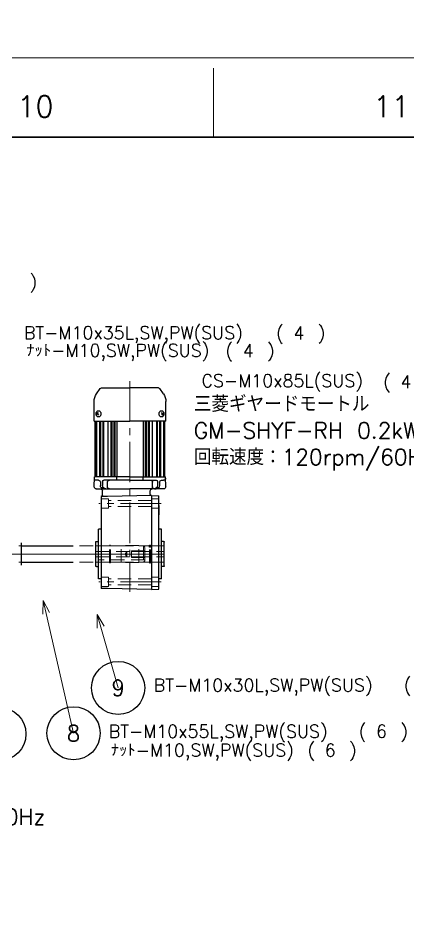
# Model space of a CAD drawing. Header units: millimetres. Extents: x 0 to 49006, y -7876 to 6995.
# Drawn here: x 15569 to 16155, y 3360 to 4726 of the extents above; entities that cross this region are included whole.
import ezdxf
from ezdxf import colors
from ezdxf.entities.mleader import LeaderData, LeaderLine
from ezdxf.enums import TextEntityAlignment as Align
from ezdxf.math import Vec2, Vec3

# ---------------------------------------------------------------- set-up
doc = ezdxf.new("R2010")
doc.units = ezdxf.units.MM
doc.header["$LTSCALE"] = 3.2
doc.linetypes.add('CENTER2', pattern=[28.575, 19.05, -3.175, 3.175, -3.175])
doc.linetypes.add('HIDDEN', pattern=[9.525, 6.35, -3.175])
for name, color, linetype, lineweight in [('04_HIDDEN', 2, 'HIDDEN', 13), ('05_CENTER', 4, 'CENTER2', 13), ('07_TEXT', 3, 'Continuous', 13), ('08_DIM', 3, 'Continuous', 13), ('90_FRAME', 5, 'Continuous', 35)]:
    doc.layers.add(name, color=color, linetype=linetype, lineweight=lineweight)
doc.layers.add('10_DRAFT', color=8, linetype='Continuous', lineweight=0, plot=False)
doc.layers.add('91_BLANK', color=5, linetype='Continuous', lineweight=0, plot=False)
doc.styles.add('KSS_TXT', font='txt.shx', dxfattribs={"bigfont": 'extfont2.shx'})
doc.styles.get("Standard").update_dxf_attribs({"font": 'txt.shx', "bigfont": 'extfont2.shx'})

# ---------------------------------------------------------------- blocks, each defined once
blk = doc.blocks.new('AM_BALLOON1')
at = {"transparency": 16777216}
blk.add_circle((0, 0), 5, dxfattribs=at)
blk.add_attdef('B_NUMBER', text='', height=3, dxfattribs=at).set_placement((0, 0), align=Align.MIDDLE_CENTER)
blk = doc.blocks.new('_Open30')
at = {"color": 0, "linetype": 'ByBlock', "lineweight": -2}
for p, q in [((-1, 0.268), (0, 0)), ((0, 0), (-1, -0.268)), ((0, 0), (-1, 0))]:
    blk.add_line(p, q, dxfattribs=at)
blk = doc.blocks.new('A$C0973135B_1_1')
at = {"color": 0}
for p, q in [((-1130, 50), (-1143, 17.5)), ((-1090, -50), (-1130, 50)), ((-1050, 50), (-1063, 17.5)), ((-1010, -50), (-1050, 50)), ((-970, 50), (-983, 17.5)), ((-930, -50), (-970, 50)), ((-890, 50), (-903, 17.5)), ((-850, -50), (-890, 50)), ((-810, 50), (-823, 17.5)), ((-770, -50), (-810, 50)), ((-730, 50), (-743, 17.5)), ((-690, -50), (-730, 50)), ((-650, 50), (-663, 17.5)), ((-610, -50), (-650, 50)), ((-570, 50), (-583, 17.5)), ((-530, -50), (-570, 50)), ((-490, 50), (-503, 17.5)), ((-450, -50), (-490, 50)), ((-410, 50), (-423, 17.5)), ((-370, -50), (-410, 50)), ((-330, 50), (-343, 17.5)), ((-310, 0), (-330, 50)), ((-1200, 15.5), (-1198, 17.5)), ((-1200, -15.5), (-1200, 15.5)), ((-1198, 17.5), (-1198, -17.5)), ((-1090, -17.5), (-1130, 17.5)), ((-1010, -17.5), (-1050, 17.5)), ((-930, -17.5), (-970, 17.5)), ((-850, -17.5), (-890, 17.5)), ((-770, -17.5), (-810, 17.5)), ((-690, -17.5), (-730, 17.5)), ((-610, -17.5), (-650, 17.5)), ((-530, -17.5), (-570, 17.5)), ((-450, -17.5), (-490, 17.5)), ((-370, -17.5), (-410, 17.5)), ((-310, 0), (-330, 17.5)), ((-317, 17.5), (-281, 17.5)), ((-281, 17.5), (-280, 16.5)), ((-281, 17.5), (-281, -17.5)), ((-280, 16.5), (-280, -16.5)), ((-1170, -17.5), (-1190, 0)), ((-280, 12.5), (-62, 12.5)), ((-60, 10.5), (-62, 12.5)), ((-62, 12.5), (-62, -12.5)), ((-60, -10.5), (-60, 10.5)), ((-1170, -50), (-1190, 0)), ((-280, -12.5), (-62, -12.5)), ((-62, -12.5), (-60, -10.5)), ((-1200, -15.5), (-1198, -17.5)), ((-1157, -17.5), (-1170, -50)), ((-1077, -17.5), (-1090, -50)), ((-997, -17.5), (-1010, -50)), ((-917, -17.5), (-930, -50)), ((-837, -17.5), (-850, -50)), ((-757, -17.5), (-770, -50)), ((-677, -17.5), (-690, -50)), ((-597, -17.5), (-610, -50)), ((-517, -17.5), (-530, -50)), ((-437, -17.5), (-450, -50)), ((-357, -17.5), (-370, -50)), ((-370, -17.5), (-281, -17.5)), ((-280, -16.5), (-281, -17.5))]:
    blk.add_line(p, q, dxfattribs=at)
for points in [[(-1165, 17.5), (-1198, 17.5)], [(-1130, 17.5), (-1197, 17.5)], [(-1050, 17.5), (-1117, 17.5)], [(-970, 17.5), (-1037, 17.5)], [(-890, 17.5), (-957, 17.5)], [(-810, 17.5), (-877, 17.5)], [(-730, 17.5), (-797, 17.5)], [(-650, 17.5), (-717, 17.5)], [(-570, 17.5), (-637, 17.5)], [(-490, 17.5), (-557, 17.5)], [(-410, 17.5), (-477, 17.5)], [(-330, 17.5), (-397, 17.5)], [(-1198, -17.5), (-1183, -17.5)], [(-1170, -17.5), (-1103, -17.5)], [(-1090, -17.5), (-1023, -17.5)], [(-1010, -17.5), (-943, -17.5)], [(-930, -17.5), (-863, -17.5)], [(-850, -17.5), (-783, -17.5)], [(-770, -17.5), (-703, -17.5)], [(-690, -17.5), (-623, -17.5)], [(-610, -17.5), (-543, -17.5)], [(-530, -17.5), (-463, -17.5)], [(-450, -17.5), (-383, -17.5)]]:
    blk.add_lwpolyline(points, dxfattribs=at)
at = {"layer": '04_HIDDEN'}
for p, q in [((-87, 4), (-89.3, 0)), ((-89.3, 0), (-87, -4)), ((-60, 4), (-87, 4)), ((-87, -4), (-87, 4)), ((-60, 5), (-80, 5)), ((-80, -5), (-80, 5)), ((-60, -8.5), (-130, -8.5)), ((-130, -12.5), (-130, -8.5)), ((-60, -4), (-87, -4)), ((-60, -5), (-80, -5))]:
    blk.add_line(p, q, dxfattribs=at)
at = {"layer": '10_DRAFT'}
blk.add_line((-1205.6, 0), (-55, 0), dxfattribs=at)
blk = doc.blocks.new('RTWS25b_1_1')
at = {"color": 0}
for points in [[(0, 13.5), (-1.2, 13.5), (-1.2, 10.5), (0, 10.5)], [(0, -13.5), (-1.2, -13.5), (-1.2, -10.5), (0, -10.5)]]:
    blk.add_lwpolyline(points, close=True, dxfattribs=at)
at = {"layer": '10_DRAFT'}
blk.add_line((0, 0), (-1.2, 0), dxfattribs=at)
blk = doc.blocks.new('GM-SHYF-RH 0.2kW、1／30、200V、60Hzb_1_1')
at = {"color": 0}
for p, q in [((-241.3, 101.8), (-248.9, 96.5)), ((-200, 105.5), (-229.5, 105.5)), ((-213, 101.8), (-211, 100.6)), ((-211, 100.6), (-213, 99)), ((-209, 101.8), (-211, 100.6)), ((-211, 100.6), (-209, 99)), ((-200, 105.5), (-200, 51.5)), ((-116, 104), (-200, 104)), ((-200, 102.5), (-116, 102.5)), ((-200, 102), (-116, 102)), ((-200, 97.6), (-116, 97.6)), ((-200, 96), (-116, 96)), ((-100.5, 105.2), (-116, 104.9)), ((-116, 51.5), (-116, 105)), ((-111, 99), (-111, 102)), ((-108, 96), (-103, 96)), ((-98, 102.3), (-98, 85)), ((-98, 102.3), (-98, 51.5)), ((37.5, 99), (-37.5, 99)), ((-37.5, 95), (-37.5, 99)), ((-19, 102), (-19, 99)), ((18, 103), (-18, 103)), ((19, 102), (19, 99)), ((37.5, 95), (37.5, 99)), ((-250, 94.3), (-250, 51.5)), ((-200.2, 91.5), (-116, 91.5)), ((-200, 92.5), (-116, 92.5)), ((-200, 84.8), (-116, 84.8)), ((-111, 51.5), (-111, 90.9)), ((-109, 92.9), (-103, 92.9)), ((-101, 85.4), (-108, 85.4)), ((-98, 88.4), (-98, 91)), ((-88.8, 93), (-95, 93)), ((-88, 19), (-86.8, 85.5)), ((-86.8, 95), (0, 95)), ((-86.8, 85.5), (-86.8, 95)), ((0, 95), (52, 95)), ((52, 85.5), (52, 95)), ((53.2, 19), (52, 85.5)), ((-200, 80.3), (-116, 80.3)), ((-200, 78.8), (-116, 78.8)), ((-200, 75.7), (-116, 75.7)), ((-200, 74.3), (-116, 74.3)), ((-200, 71.5), (-116, 71.5)), ((-111, 71.5), (-116, 71.5)), ((-250, 8.7), (-250, 51.5)), ((-200, -2.5), (-200, 51.5)), ((-116, 51.5), (-116, -2)), ((-111, 51.5), (-111, 12.1)), ((-98, 0.7), (-98, 51.5)), ((-200, 31.5), (-116, 31.5)), ((-200, 28.7), (-116, 28.7)), ((-111, 31.5), (-116, 31.5)), ((-200, 27.3), (-116, 27.3)), ((-200, 24.2), (-116, 24.2)), ((-200, 22.7), (-116, 22.7)), ((-200, 18.2), (-116, 18.2)), ((-101, 17.6), (-108, 17.6)), ((-98, 14.6), (-98, 12)), ((-90, 21), (-95, 21)), ((-88, 19), (53.2, 19)), ((-88, 19), (-87.8, 8)), ((53.2, 19), (53, 8)), ((-241.3, 1.2), (-248.9, 6.5)), ((-211, 2.4), (-213, 4)), ((-213, 1.2), (-211, 2.4)), ((-211, 2.4), (-209, 4)), ((-209, 1.2), (-211, 2.4)), ((-200.2, 11.5), (-116, 11.5)), ((-200, 10.5), (-116, 10.5)), ((-200, 7), (-116, 7)), ((-200, 5.4), (-116, 5.4)), ((-200, 1), (-116, 1)), ((-200, 0.5), (-116, 0.5)), ((-111, 4), (-111, 1)), ((-109, 10.1), (-103, 10.1)), ((-108, 7), (-103, 7)), ((-98, 0.7), (-98, 7)), ((53, 8), (-87.8, 8)), ((-73.1, 8), (-59.1, 8)), ((-37.5, 4), (-37.5, 8)), ((37.5, 4), (-37.5, 4)), ((-19, 1), (-19, 4)), ((18, 0), (-18, 0)), ((19, 1), (19, 4)), ((37.5, 4), (37.5, 8)), ((-200, -2.5), (-229.5, -2.5)), ((-116, -1), (-200, -1)), ((-100.5, -2.2), (-116, -1.9))]:
    blk.add_line(p, q, dxfattribs=at)
for points in [[(-206.3, 98.8), (-206.4, 99.5), (-206.7, 100.2), (-207.1, 100.8), (-207.7, 101.4), (-208.4, 101.8), (-209.2, 102.2), (-210.1, 102.4), (-211, 102.4), (-211.9, 102.4), (-212.8, 102.2), (-213.6, 101.8), (-214.3, 101.4), (-214.9, 100.8), (-215.3, 100.2), (-215.6, 99.5), (-215.7, 98.8), (-215.6, 98.1), (-215.3, 97.4), (-214.9, 96.8), (-214.3, 96.3), (-213.6, 95.8), (-212.8, 95.5), (-211.9, 95.3), (-211, 95.2), (-210.1, 95.3), (-209.2, 95.5), (-208.4, 95.8), (-207.7, 96.3), (-207.1, 96.8), (-206.7, 97.4), (-206.4, 98.1)], [(-206.3, 4.2), (-206.4, 4.9), (-206.7, 5.6), (-207.1, 6.2), (-207.7, 6.7), (-208.4, 7.2), (-209.2, 7.5), (-210.1, 7.7), (-211, 7.8), (-211.9, 7.7), (-212.8, 7.5), (-213.6, 7.2), (-214.3, 6.7), (-214.9, 6.2), (-215.3, 5.6), (-215.6, 4.9), (-215.7, 4.2), (-215.6, 3.5), (-215.3, 2.8), (-214.9, 2.2), (-214.3, 1.6), (-213.6, 1.2), (-212.8, 0.8), (-211.9, 0.6), (-211, 0.6), (-210.1, 0.6), (-209.2, 0.8), (-208.4, 1.2), (-207.7, 1.6), (-207.1, 2.2), (-206.7, 2.8), (-206.4, 3.5)]]:
    blk.add_lwpolyline(points, close=True, dxfattribs=at)
for centre, radius, start, end in [((-247.4, 94.3), 2.6, 125, 180), ((-229.5, 84.9), 20.6, 90, 125), ((-114, 102), 3, 0, 91), ((-108, 99), 3, 180, 270), ((-103, 91), 5, 0, 90), ((-101, 102.3), 3, 0, 91), ((-101, 102.3), 3, 0, 91), ((-95, 96), 3, 180, 270), ((-18, 102), 1, 90, 180), ((18, 102), 1, 0, 90), ((-109, 90.9), 2, 90, 180), ((-108, 82.4), 3, 90, 180), ((-103, 87.9), 5, 0, 90), ((-101, 82.4), 3, 0, 90), ((-88.8, 95), 2, 270, 0), ((-108, 20.6), 3, 180, 270), ((-103, 15.1), 5, 270, 0), ((-101, 20.6), 3, 270, 0), ((-95, 18), 3, 90, 180), ((-90, 19), 2, 0, 90), ((-247.4, 8.7), 2.6, 180, 235), ((-229.5, 18.1), 20.6, 235, 270), ((-114, 1), 3, 269, 0), ((-109, 12.1), 2, 180, 270), ((-108, 4), 3, 90, 180), ((-103, 12), 5, 270, 0), ((-101, 0.7), 3, 269, 0), ((-101, 0.7), 3, 269, 0), ((-18, 1), 1, 180, 270), ((18, 1), 1, 270, 0)]:
    blk.add_arc(centre, radius, start, end, dxfattribs=at)
at = {"layer": '04_HIDDEN', "color": 0}
for p, q in [((-12.5, 82.4), (-12.5, 103)), ((-4, 103), (-4, 0)), ((4, 103), (4, 0)), ((12.5, 82.4), (12.5, 103)), ((-83, 95), (-83, 84)), ((-69, 84), (-83, 84)), ((-80.5, 19), (-80.5, 84)), ((-71.5, 19), (-71.5, 84)), ((-69, 95), (-69, 84)), ((-13.5, 81), (-13.5, 82.4)), ((13.5, 82.4), (-13.5, 82.4)), ((13.5, 81), (13.5, 82.4)), ((35, 95), (35, 84)), ((49, 84), (35, 84)), ((37.5, 19), (37.5, 84)), ((46.5, 19), (46.5, 84)), ((49, 95), (49, 84)), ((13.5, 81), (-13.5, 81)), ((-12.5, 65), (-12.5, 81)), ((12.5, 65), (12.5, 81)), ((13, 65), (-13, 65)), ((-13, 38), (-13, 65)), ((13, 38), (13, 65)), ((13, 38), (-13, 38)), ((-12.5, 22), (-12.5, 38)), ((12.5, 22), (12.5, 38)), ((-83, 8), (-83, 19)), ((-69, 19), (-83, 19)), ((-69, 8), (-69, 19)), ((-13.5, 20.6), (-13.5, 22)), ((13.5, 22), (-13.5, 22)), ((13.5, 20.6), (-13.5, 20.6)), ((-12.5, 0), (-12.5, 20.6)), ((12.5, 0), (12.5, 20.6)), ((13.5, 20.6), (13.5, 22)), ((35, 8), (35, 19)), ((49, 19), (35, 19)), ((49, 8), (49, 19))]:
    blk.add_line(p, q, dxfattribs=at)
at = {"layer": '05_CENTER', "color": 0}
for p, q in [((-76, 4.7), (-76, 98.3)), ((0, 0), (0, 103)), ((42, 4.7), (42, 98.3)), ((-260.4, 51.5), (57, 51.5))]:
    blk.add_line(p, q, dxfattribs=at)
blk = doc.blocks.new('A$C67D316AB_1_1')
at = {"color": 4, "xscale": -1, "rotation": 90}
blk.add_blockref('GM-SHYF-RH 0.2kW、1／30、200V、60Hzb_1_1', (260, 0), dxfattribs=at)
at = {"color": 4, "rotation": 180}
blk.add_blockref('RTWS25b_1_1', (238, 0), dxfattribs=at)
blk = doc.blocks.new('*U254')
at = {"layer": '07_TEXT', "color": 0, "style": 'KSS_TXT'}
for s, p in [('(', (60.59, 1.01)), (')', (70.36, 1.01))]:
    blk.add_text(s, height=3, dxfattribs=at).set_placement(p)
blk.add_attdef('補助材料名', (1.87, 1), '', height=3, dxfattribs=at)
blk.add_attdef('個数', text='', height=3, dxfattribs=at).set_placement((65.96, 1.01), align=Align.CENTER)
blk = doc.blocks.new('*U256')
at = {"layer": '07_TEXT', "color": 0, "style": 'KSS_TXT'}
for s, p in [('(', (48.08, 1)), (')', (57.85, 1))]:
    blk.add_text(s, height=3, dxfattribs=at).set_placement(p)
blk.add_attdef('補助材料名', (1.87, 1), '', height=3, dxfattribs=at)
blk.add_attdef('個数', text='', height=3, dxfattribs=at).set_placement((53.44, 1), align=Align.CENTER)
blk = doc.blocks.new('_OPEN')
at = {"color": 0, "linetype": 'ByBlock'}
for p, q in [((-1, 0.167), (0, 0)), ((0, 0), (-1, -0.167)), ((0, 0), (-1, 0))]:
    blk.add_line(p, q, dxfattribs=at)
blk = doc.blocks.new('*U260')
at = {"layer": '07_TEXT', "color": 0, "style": 'KSS_TXT'}
for s, p in [('(', (44.54, 0.75)), (')', (54.31, 0.75))]:
    blk.add_text(s, height=3, dxfattribs=at).set_placement(p)
blk.add_attdef('補助材料名', (1.87, 1), '', height=3, dxfattribs=at)
blk.add_attdef('個数', text='', height=3, dxfattribs=at).set_placement((49.91, 0.75), align=Align.CENTER)
blk = doc.blocks.new('*U264')
at = {"layer": '07_TEXT', "color": 0, "style": 'KSS_TXT'}
for s, p in [('(', (44.94, 0.95)), (')', (54.71, 0.95))]:
    blk.add_text(s, height=3, dxfattribs=at).set_placement(p)
blk.add_attdef('補助材料名', (1.87, 1), '', height=3, dxfattribs=at)
blk.add_attdef('個数', text='', height=3, dxfattribs=at).set_placement((50.31, 0.95), align=Align.CENTER)
blk = doc.blocks.new('*U270')
at = {"layer": '07_TEXT', "color": 0, "style": 'KSS_TXT'}
for s, p in [('(', (48.65, 0.93)), (')', (58.41, 0.93))]:
    blk.add_text(s, height=3, dxfattribs=at).set_placement(p)
blk.add_attdef('補助材料名', (1.87, 1), '', height=3, dxfattribs=at)
blk.add_attdef('個数', text='', height=3, dxfattribs=at).set_placement((54.01, 0.93), align=Align.CENTER)
blk = doc.blocks.new('*U271')
at = {"layer": '07_TEXT', "color": 0, "style": 'KSS_TXT'}
for s, p in [('(', (61.12, 0.95)), (')', (70.89, 0.95))]:
    blk.add_text(s, height=3, dxfattribs=at).set_placement(p)
blk.add_attdef('補助材料名', (1.87, 1), '', height=3, dxfattribs=at)
blk.add_attdef('個数', text='', height=3, dxfattribs=at).set_placement((66.48, 0.95), align=Align.CENTER)

msp = doc.modelspace()

# ---------------------------------------------------------------- linework, layer by layer
at = {"color": 4}
msp.add_line((15573.51, 3936.526), (15573.51, 3902.526), dxfattribs=at)
for p, q in [((15573.51, 3932.026), (15651.71, 3932.026)), ((15573.51, 3907.026), (15651.71, 3907.026))]:
    msp.add_line(p, q)
at = {"layer": '90_FRAME', "color": 4, "lineweight": 13}
msp.add_line((15862.7, 4546.916), (15862.7, 4650.612), dxfattribs=at)
at = {"layer": '90_FRAME'}
msp.add_lwpolyline([(10615.259, 106.485), (16826.403, 106.485), (16826.403, 4546.916), (10615.259, 4546.916)], close=True, dxfattribs=at)
at = {"layer": '91_BLANK'}
msp.add_lwpolyline([(10304.492, 3.253), (16930.099, 3.253), (16930.099, 4666.612), (10304.492, 4666.612)], close=True, dxfattribs=at)

# ---------------------------------------------------------------- block references
msp.add_blockref('A$C67D316AB_1_1', (15528.71, 3919.526))
at = {"layer": '04_HIDDEN'}
msp.add_blockref('A$C0973135B_1_1', (15819.41, 3919.526), dxfattribs=at)
at = {"layer": '08_DIM', "color": 15}
for name, p, xscale, yscale, zscale, values in [('*U264', (15235.857, 4313.405), 6.4, 6.4, 6.4, {'補助材料名': 'CS-M12x40L(SUS)', '個数': '1'}), ('*U271', (15565.721, 4236.584), 6.4, 6.4, 6.4, {'補助材料名': 'BT-M10x35L,SW,PW(SUS)', '個数': '4'}), ('*U270', (15569.296, 4210.009), 6.4, 6.4, 6.4, {'補助材料名': 'ﾅｯﾄ-M10,SW,PW(SUS)', '個数': '4'}), ('*U260', (15832.841, 4164.387), 6.39999999999984, 6.39999999999984, 6.39999999999984, {'補助材料名': 'CS-M10x85L(SUS)', '個数': '4'}), ('*U254', (15760.992, 3706.163), 6.4, 6.4, 6.4, {'補助材料名': 'BT-M10x30L,SW,PW(SUS)', '個数': '1'}), ('*U254', (15693.33, 3636.652), 6.4, 6.4, 6.4, {'補助材料名': 'BT-M10x55L,SW,PW(SUS)', '個数': '6'}), ('*U256', (15696.364, 3608.355), 6.4, 6.4, 6.4, {'補助材料名': 'ﾅｯﾄ-M10,SW,PW(SUS)', '個数': '6'})]:
    msp.add_blockref(name, p, dxfattribs=dict(at, xscale=xscale, yscale=yscale, zscale=zscale)).add_auto_attribs(values)

# ---------------------------------------------------------------- texts
at = {"layer": '07_TEXT', "color": 4, "char_height": 24, "attachment_point": 1, "style": 'KSS_TXT'}
for s, insert, width in [('三菱ギヤードモートル\\PGM-SHYF-RH 0.2kW、1／15、440V、60Hz\\P回転速度：120rpm/60Hz', (15833.341, 4157.435), 1201.5157), ('三菱ギヤードモートル\\PGM-SHYF-RH 0.4kW、1／120、440V、60Hz\\P回転速度：15rpm/60Hz', (14921.098, 3575.819), 917.01573)]:
    msp.add_mtext(s, dxfattribs=dict(at, insert=insert, width=width))
at = {"layer": '90_FRAME', "color": 0, "lineweight": 13, "style": 'KSS_TXT'}
for s, p in [('10', (15594.967, 4567.57)), ('11', (16130.434, 4567.57))]:
    msp.add_text(s, height=32, dxfattribs=at).set_placement(p, align=Align.BOTTOM_CENTER)

# ---------------------------------------------------------------- leaders
at = {"layer": '08_DIM'}
ml = msp.add_multileader_block('Standard', dxfattribs=at)
ml.set_content('AM_BALLOON1', color=256, scale=10)
ml.set_attribute('B_NUMBER', 'H', width=0)
ml.set_leader_properties(color=256, linetype='ByLayer', lineweight=-1)
ml.set_arrow_properties(name='OPEN')
ml.build(insert=Vec2(0, 0))
ml.multileader.update_dxf_attribs({"leader_type": 0, "has_dogleg": 0, "text_right_attachment_type": 6, "dogleg_length": 0, "arrow_head_size": 20, "scale": 10, "block_connection_type": 1})
ctx = ml.context
ctx.base_point, ctx.scale, ctx.char_height, ctx.arrow_head_size, ctx.landing_gap_size, ctx.plane_origin = Vec3(34758.24, 4676.115), 10, 40, 20, 20, Vec3(34837.832, 4676.156)
ctx.right_attachment, ctx.attachment_type = 6, 1
notes = []
notes.append((ctx, [(0, (0, 0, 0), (0, 0), (1, 0), 1, [])]))
ctx.block.insert = Vec3(34758.24, 4676.115)
ml = msp.add_multileader_block('Standard', dxfattribs=at)
ml.set_content('AM_BALLOON1', color=256, scale=10)
ml.set_attribute('B_NUMBER', 'G', width=0)
ml.set_leader_properties(color=256, linetype='ByLayer', lineweight=-1)
ml.set_arrow_properties(name='OPEN')
ml.build(insert=Vec2(0, 0))
ml.multileader.update_dxf_attribs({"leader_type": 0, "has_dogleg": 0, "text_right_attachment_type": 6, "dogleg_length": 0, "arrow_head_size": 20, "scale": 10, "block_connection_type": 1})
ctx = ml.context
ctx.base_point, ctx.scale, ctx.char_height, ctx.arrow_head_size, ctx.landing_gap_size, ctx.plane_origin = Vec3(34758.24, 4537.505), 10, 40, 20, 20, Vec3(34837.832, 4537.546)
ctx.right_attachment, ctx.attachment_type = 6, 1
notes.append((ctx, [(0, (0, 0, 0), (0, 0), (1, 0), 1, [])]))
ctx.block.insert = Vec3(34758.24, 4537.505)
ml = msp.add_multileader_block('Standard', dxfattribs=at)
ml.set_content('AM_BALLOON1', color=256, scale=10)
ml.set_attribute('B_NUMBER', 'F', width=0)
ml.set_leader_properties(color=256, linetype='ByLayer', lineweight=-1)
ml.set_arrow_properties(name='OPEN')
ml.build(insert=Vec2(0, 0))
ml.multileader.update_dxf_attribs({"leader_type": 0, "has_dogleg": 0, "text_right_attachment_type": 6, "dogleg_length": 0, "arrow_head_size": 20, "scale": 10, "block_connection_type": 1})
ctx = ml.context
ctx.base_point, ctx.scale, ctx.char_height, ctx.arrow_head_size, ctx.landing_gap_size, ctx.plane_origin = Vec3(34758.24, 4398.895), 10, 40, 20, 20, Vec3(34837.832, 4398.936)
ctx.right_attachment, ctx.attachment_type = 6, 1
notes.append((ctx, [(0, (0, 0, 0), (0, 0), (1, 0), 1, [])]))
ctx.block.insert = Vec3(34758.24, 4398.895)
ml = msp.add_multileader_block('Standard', dxfattribs=at)
ml.set_content('AM_BALLOON1', color=256, scale=10)
ml.set_attribute('B_NUMBER', 'E', width=0)
ml.set_leader_properties(color=256, linetype='ByLayer', lineweight=-1)
ml.set_arrow_properties(name='OPEN')
ml.build(insert=Vec2(0, 0))
ml.multileader.update_dxf_attribs({"leader_type": 0, "has_dogleg": 0, "text_right_attachment_type": 6, "dogleg_length": 0, "arrow_head_size": 20, "scale": 10, "block_connection_type": 1})
ctx = ml.context
ctx.base_point, ctx.scale, ctx.char_height, ctx.arrow_head_size, ctx.landing_gap_size, ctx.plane_origin = Vec3(34758.24, 4260.285), 10, 40, 20, 20, Vec3(34837.832, 4260.325)
ctx.right_attachment, ctx.attachment_type = 6, 1
notes.append((ctx, [(0, (0, 0, 0), (0, 0), (1, 0), 1, [])]))
ctx.block.insert = Vec3(34758.24, 4260.285)
ml = msp.add_multileader_block('Standard', dxfattribs=at)
ml.set_content('AM_BALLOON1', color=256, scale=8)
ml.set_attribute('B_NUMBER', 'A', width=0)
ml.set_leader_properties(color=256, linetype='ByLayer', lineweight=-1)
ml.set_arrow_properties(name='OPEN')
ml.build(insert=Vec2(0, 0))
ml.multileader.update_dxf_attribs({"leader_type": 0, "has_dogleg": 0, "text_right_attachment_type": 6, "dogleg_length": 0, "arrow_head_size": 16, "scale": 8, "block_connection_type": 1})
ctx = ml.context
ctx.base_point, ctx.scale, ctx.char_height, ctx.arrow_head_size, ctx.landing_gap_size, ctx.plane_origin = Vec3(16285.384, 4170.23), 8, 32, 16, 16, Vec3(16285.384, 4170.23)
ctx.right_attachment, ctx.attachment_type = 6, 1
notes.append((ctx, [(0, (0, 0, 0), (0, 0), (1, 0), 1, [])]))
ctx.block.insert = Vec3(16285.384, 4170.23)
ml = msp.add_multileader_block('Standard', dxfattribs=at)
ml.set_content('AM_BALLOON1', color=256, scale=8)
ml.set_attribute('B_NUMBER', 'H', width=0)
ml.set_leader_properties(color=256, linetype='ByLayer', lineweight=-1)
ml.set_arrow_properties(name='OPEN30')
ml.build(insert=Vec2(0, 0))
ml.multileader.update_dxf_attribs({"has_dogleg": 0, "text_right_attachment_type": 6, "dogleg_length": 0, "arrow_head_size": 20, "scale": 8, "block_connection_type": 1})
ctx = ml.context
ctx.base_point, ctx.scale, ctx.char_height, ctx.arrow_head_size, ctx.landing_gap_size, ctx.plane_origin = Vec3(15540.756, 3648.63), 8, 32, 20, 16, Vec3(15561.56, 3842.274)
ctx.right_attachment, ctx.attachment_type = 6, 1
notes.append((ctx, [(0, (1, 1, 0), (15540.756, 3648.63), (1, 0), 0, [(0, [(15470.276, 3907.825)], 0, [])])]))
ctx.block.insert = Vec3(15540.756, 3648.63)
ml = msp.add_multileader_block('Standard', dxfattribs=at)
ml.set_content('AM_BALLOON1', color=256, scale=8)
ml.set_attribute('B_NUMBER', '8', width=0)
ml.set_leader_properties(color=256, linetype='ByLayer', lineweight=-1)
ml.set_arrow_properties(name='OPEN30')
ml.build(insert=Vec2(0, 0))
ml.multileader.update_dxf_attribs({"has_dogleg": 0, "text_right_attachment_type": 6, "dogleg_length": 0, "arrow_head_size": 20, "scale": 8, "block_connection_type": 1})
ctx = ml.context
ctx.base_point, ctx.scale, ctx.char_height, ctx.arrow_head_size, ctx.landing_gap_size, ctx.plane_origin = Vec3(15652.313, 3649.709), 8, 32, 20, 16, Vec3(15606.71, 3874.595)
ctx.right_attachment, ctx.attachment_type = 6, 1
notes.append((ctx, [(0, (1, 1, 0), (15652.313, 3649.709), (1, 0), 0, [(0, [(15606.71, 3849.626)], 0, [])])]))
ctx.block.insert = Vec3(15652.313, 3649.709)
ml = msp.add_multileader_block('Standard', dxfattribs=at)
ml.set_content('AM_BALLOON1', color=256, scale=8)
ml.set_attribute('B_NUMBER', '9', width=0)
ml.set_leader_properties(color=256, linetype='ByLayer', lineweight=-1)
ml.set_arrow_properties(name='OPEN30')
ml.build(insert=Vec2(0, 0))
ml.multileader.update_dxf_attribs({"has_dogleg": 0, "text_right_attachment_type": 6, "dogleg_length": 0, "arrow_head_size": 20, "scale": 8, "block_connection_type": 1})
ctx = ml.context
ctx.base_point, ctx.scale, ctx.char_height, ctx.arrow_head_size, ctx.landing_gap_size, ctx.plane_origin = Vec3(15719.397, 3717.954), 8, 32, 20, 16, Vec3(15687.71, 3862.526)
ctx.right_attachment, ctx.attachment_type = 6, 1
notes.append((ctx, [(0, (1, 1, 0), (15719.397, 3717.954), (1, 0), 0, [(0, [(15687.71, 3828.526)], 0, [])])]))
ctx.block.insert = Vec3(15719.397, 3717.954)
ml = msp.add_multileader_block('Standard', dxfattribs=at)
ml.set_content('AM_BALLOON1', color=256, scale=10)
ml.set_attribute('B_NUMBER', 'T', width=0)
ml.set_leader_properties(color=256, linetype='ByLayer', lineweight=-1)
ml.set_arrow_properties(name='OPEN')
ml.build(insert=Vec2(0, 0))
ml.multileader.update_dxf_attribs({"leader_type": 0, "has_dogleg": 0, "text_right_attachment_type": 6, "dogleg_length": 0, "arrow_head_size": 20, "scale": 10, "block_connection_type": 1})
ctx = ml.context
ctx.base_point, ctx.scale, ctx.char_height, ctx.arrow_head_size, ctx.landing_gap_size, ctx.plane_origin = Vec3(34888.38, 3645.663), 10, 40, 20, 20, Vec3(34967.973, 3645.704)
ctx.right_attachment, ctx.attachment_type = 6, 1
notes.append((ctx, [(0, (0, 0, 0), (0, 0), (1, 0), 1, [])]))
ctx.block.insert = Vec3(34888.38, 3645.663)
for ctx, leaders in notes:
    for number, flags, end, landing, length, lines in leaders:
        leader = LeaderData()
        leader.index, (leader.has_last_leader_line, leader.has_dogleg_vector, leader.attachment_direction) = number, flags
        leader.last_leader_point, leader.dogleg_vector, leader.dogleg_length = Vec3(end), Vec3(landing), length
        for number, points, colour, breaks in lines:
            line = LeaderLine()
            line.index, line.vertices, line.color, line.breaks = number, Vec3.list(points), colors.encode_raw_color(colour), breaks
            leader.lines.append(line)
        ctx.leaders.append(leader)

doc.saveas('drawing.dxf')
